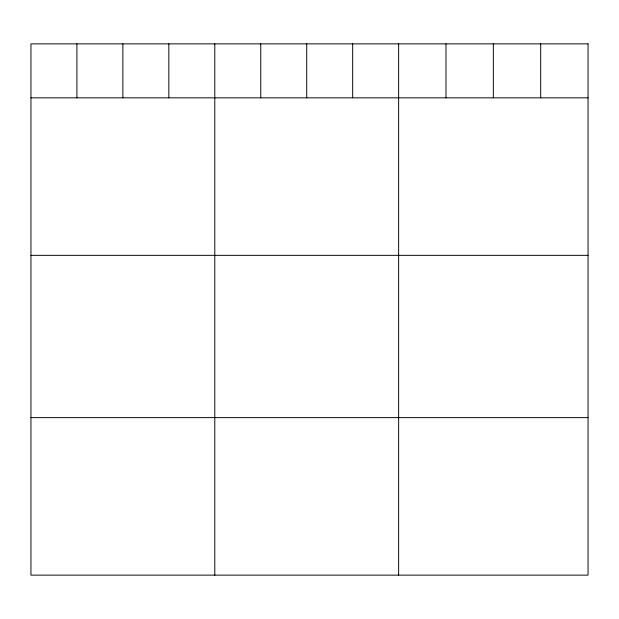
<?xml version="1.0" encoding="UTF-8"?>
<svg xmlns="http://www.w3.org/2000/svg" width="619" height="619" viewBox="0 0 619 619"><rect width="100%" height="100%" fill="white"/><g stroke="black" fill="none" stroke-linecap="round" stroke-linejoin="round"><path stroke-width="0.93" d="M30.95 97.833L588.05 97.833M30.95 255.345L588.05 255.345M30.95 417.624L588.05 417.624M540.697 43.864L540.697 97.833M493.343 43.864L493.343 97.833M445.99 43.864L445.99 97.833M398.636 43.864L398.636 575.136M352.675 43.864L352.675 97.833M306.714 43.864L306.714 97.833M260.754 43.864L260.754 97.833M214.793 43.864L214.793 575.136M168.832 43.864L168.832 97.833M122.872 43.864L122.872 97.833M76.911 43.864L76.911 97.833M588.05 43.864L30.95 43.864L30.95 575.136L588.05 575.136L588.05 43.864"/></g></svg>
